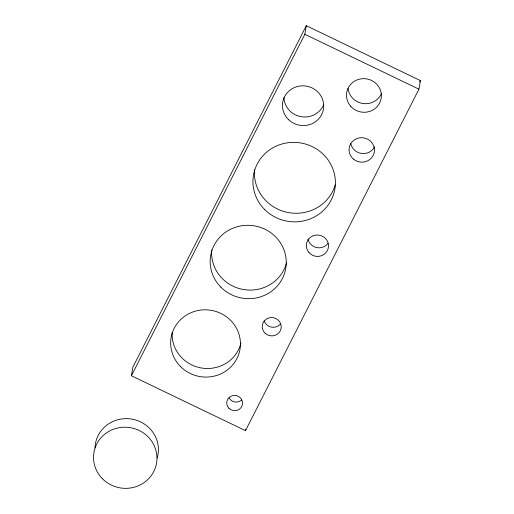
<?xml version="1.0" encoding="UTF-8"?>
<svg xmlns="http://www.w3.org/2000/svg" width="514" height="514" viewBox="0 0 514 514"><rect width="100%" height="100%" fill="white"/><g stroke="black" fill="none" stroke-linecap="round" stroke-linejoin="round"><path stroke-width="0.77" d="M131.411 375.76L132.863 367.182L306.293 25.7L420.388 80.595L418.942 89.173L245.506 430.655L131.411 375.76L304.847 34.277L306.293 25.7M245.506 430.655L245.769 429.1M419.662 82.028L420.388 80.595M304.847 34.277L418.942 89.173M94.994 447.925A31.752 30.538 9.6 0 1 131.552 419.051A31.752 30.538 9.6 0 1 157.2 457.974M240.937 343.108A34.926 33.59 9.6 0 1 201.88 368.069A34.926 33.59 9.6 0 1 172.177 332.417M286.677 262.397A38.1 36.648 9.6 0 1 243.662 289.555A38.1 36.648 9.6 0 1 211.723 249.939M335.263 184.937A41.281 39.7 9.6 0 1 288.181 212.533A41.281 39.7 9.6 0 1 254.526 169.678M241.535 400.098A7.941 7.633 9.6 0 1 229.115 397.997M280.348 324.25A9.528 9.162 9.6 0 1 264.17 321.032M328.054 243.263A11.115 10.691 9.6 0 1 316.624 247.594A11.115 10.691 9.6 0 1 307.963 239.016M374.61 146.85A12.702 12.214 9.6 0 1 361.618 153.468A12.702 12.214 9.6 0 1 350.773 143.657M381.594 93.317A17.463 16.795 9.6 0 1 362.961 103.513A17.463 16.795 9.6 0 1 348.029 88.369M323.698 104.695A20.637 19.847 9.6 0 1 300.998 116.659A20.637 19.847 9.6 0 1 283.927 97.525M102.453 478.759A31.752 30.538 9.6 0 0 155.748 466.551A31.752 30.538 9.6 0 0 117.545 428.027A31.752 30.538 9.6 0 0 102.453 478.759M180.478 366.521A34.926 33.59 9.6 0 0 239.106 353.092A34.926 33.59 9.6 0 0 197.08 310.719A34.926 33.59 9.6 0 0 180.478 366.521M220.859 287.159A38.1 36.648 9.6 0 0 284.807 272.51A38.1 36.648 9.6 0 0 238.959 226.288A38.1 36.648 9.6 0 0 220.859 287.159M264.53 209.384A41.281 39.7 9.6 0 0 333.811 193.515A41.281 39.7 9.6 0 0 284.146 143.438A41.281 39.7 9.6 0 0 264.53 209.384M288.444 119.511A20.637 19.847 9.6 0 0 322.978 111.172A20.637 19.847 9.6 0 0 297.831 86.423A20.637 19.847 9.6 0 0 288.444 119.511M350.721 106.282A17.463 16.795 9.6 0 0 380.405 101.213A17.463 16.795 9.6 0 0 360.674 78.912A17.463 16.795 9.6 0 0 350.721 106.282M353.439 159.07A12.702 12.214 9.6 0 0 374.211 152.407A12.702 12.214 9.6 0 0 357.609 138.324A12.702 12.214 9.6 0 0 353.439 159.07M265.475 333.58A9.528 9.162 9.6 0 0 281.055 328.581A9.528 9.162 9.6 0 0 268.604 318.018A9.528 9.162 9.6 0 0 265.475 333.58M309.017 252.612A11.115 10.691 9.6 0 0 327.906 249.361A11.115 10.691 9.6 0 0 315.333 235.181A11.115 10.691 9.6 0 0 309.017 252.612M228.878 408.206A7.941 7.633 9.6 0 0 242.242 405.334A7.941 7.633 9.6 0 0 232.829 395.581A7.941 7.633 9.6 0 0 228.878 408.206"/></g></svg>
